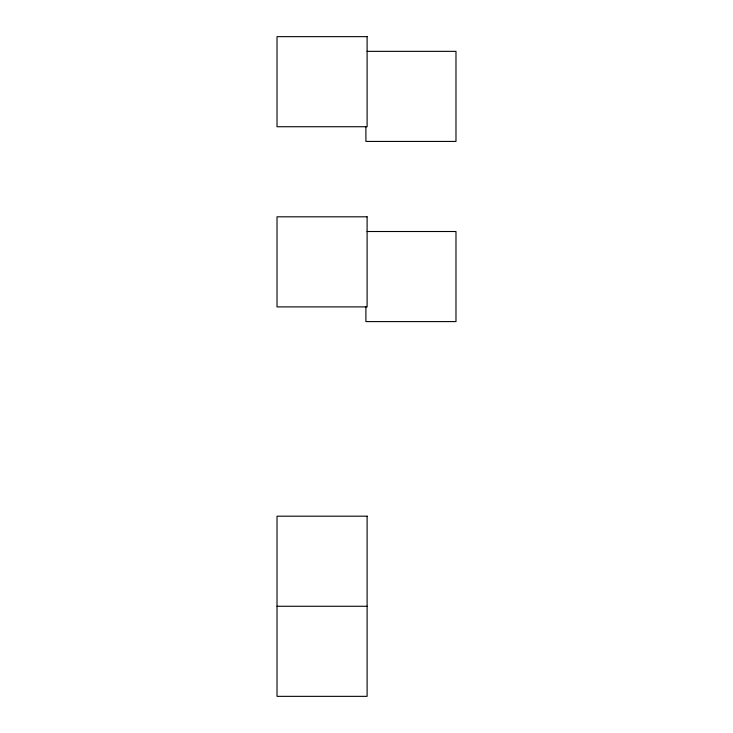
<?xml version="1.0" encoding="UTF-8"?>
<svg xmlns="http://www.w3.org/2000/svg" width="733" height="733" viewBox="0 0 733 733"><rect width="100%" height="100%" fill="white"/><g stroke="black" fill="none" stroke-linecap="round" stroke-linejoin="round"><path stroke-width="1.1" d="M367.041 51.347L455.981 51.347L455.981 141.432L365.895 141.432L365.895 126.607M367.041 231.509L455.981 231.509L455.981 321.595L365.895 321.595L365.895 306.77M277.019 606.264L367.105 606.264M367.105 36.65L277.019 36.65L277.019 126.736L367.105 126.736L367.105 36.65M367.105 216.812L277.019 216.812L277.019 306.898L367.105 306.898L367.105 216.812M367.105 516.188L277.019 516.188L277.019 696.35L367.105 696.35L367.105 516.188"/></g></svg>
